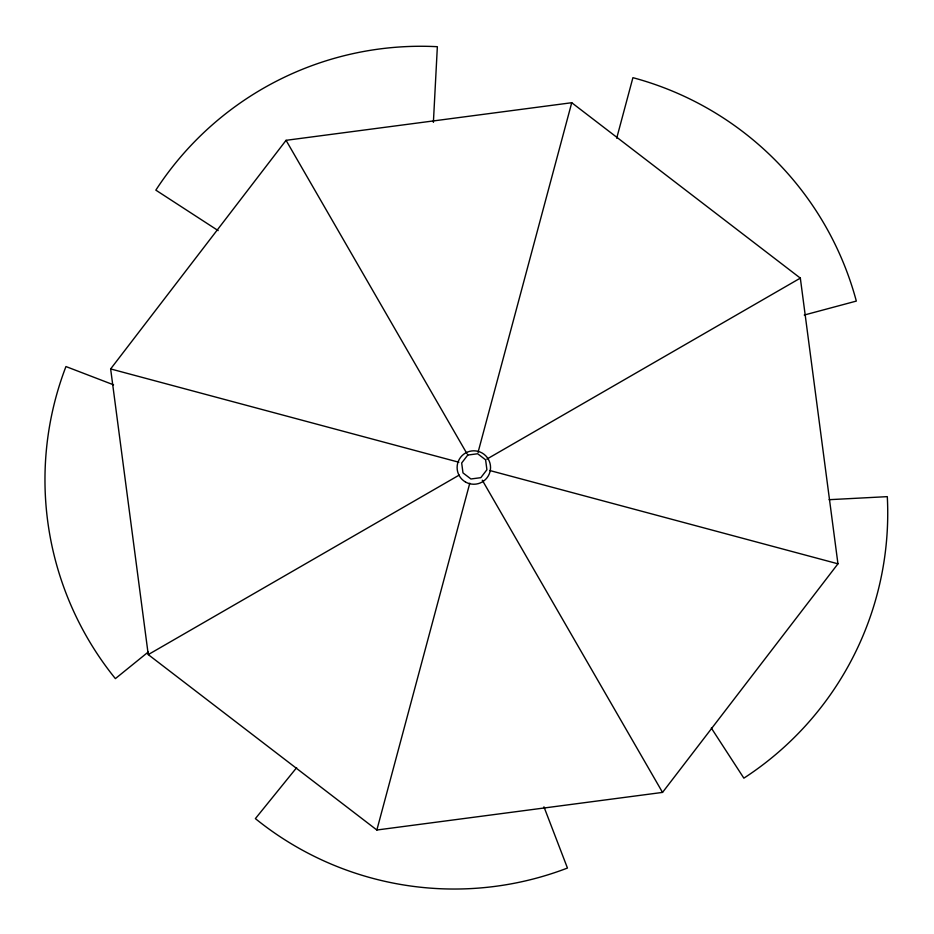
<?xml version="1.0" encoding="UTF-8"?>
<svg xmlns="http://www.w3.org/2000/svg" width="934" height="934" viewBox="0 0 934 934"><rect width="100%" height="100%" fill="white"/><g stroke="black" fill="none" stroke-linecap="round" stroke-linejoin="round"><path stroke-width="1.4" d="M433.388 122.377L437.357 46.7A315.961 315.961 0 0 0 155.838 190.139L218.171 230.616M376.857 830.011L662.533 792.406L837.95 563.809L800.333 278.122L571.736 102.717L286.061 140.322L110.644 368.93L148.249 654.606L376.857 830.011L469.79 483.193M478.056 452.348L571.736 102.717M616.697 138.197L632.913 77.674A315.961 315.961 0 0 1 856.326 301.087L804.244 315.038M296.65 767.655L255.379 818.616A315.961 315.961 0 0 0 567.452 868.048L543.95 806.824M148.226 652.025L115.384 678.621A315.961 315.961 0 0 1 65.952 366.548L113.574 384.831M148.249 654.606L459.213 475.079M486.859 459.108L800.333 278.122M829.088 499.69L887.3 496.643A315.961 315.961 0 0 1 743.861 778.162L711.323 728.053M110.644 368.93L458.874 462.237M489.72 470.502L837.95 563.809M286.061 140.322L467.035 453.796M482.283 480.193L662.533 792.406M467.771 455.056L461.676 462.984L462.984 472.896L470.911 478.979L480.823 477.671L486.906 469.744L485.61 459.832L477.671 453.749L467.771 455.056M465.471 482.002A16.719 16.719 0 0 0 490.548 467.525A16.719 16.719 0 0 0 465.471 453.048A16.719 16.719 0 0 0 465.471 482.002"/></g></svg>
